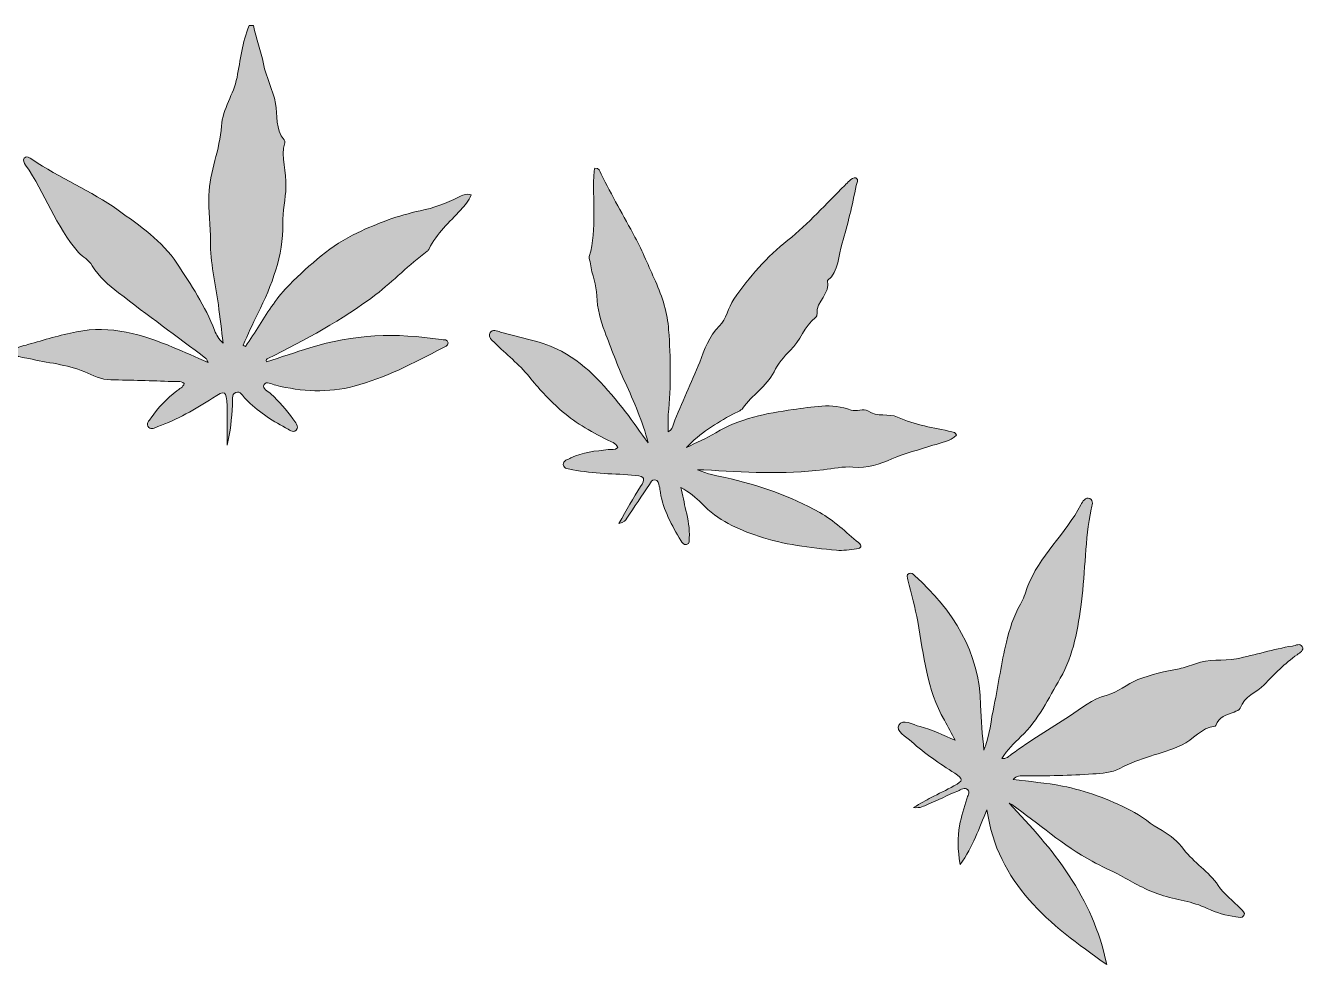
# Model space of a CAD drawing. Extents: x 432 to 1568, y -1563 to -437.
# Drawn here: x 899 to 1495, y -875 to -437 of the extents above; entities that cross this region are included whole.
import ezdxf

# ---------------------------------------------------------------- set-up
doc = ezdxf.new("R2010")
doc.units = 0
doc.header["$MEASUREMENT"] = 0
doc.layers.add('katman 1', color=7, linetype='Continuous')

# ---------------------------------------------------------------- blocks, each defined once
blk = doc.blocks.new('block 2')
at = {"layer": 'katman 1', "true_color": 0x0a9800}
h = blk.add_hatch(color=94, dxfattribs=at)
h.dxf.hatch_style = 2
edge = h.paths.add_edge_path()
edge.add_spline(control_points=[(1004.9, -436.83), (1006, -442.9), (1008.35, -448.7), (1009.54, -454.63), (1010.82, -461.01), (1013.95, -466.68), (1015.18, -473.17), (1016.21, -478.63), (1014.99, -485.22), (1019.13, -490.12), (1019.41, -490.46), (1019.59, -491.13), (1019.47, -491.54), (1017.54, -498.37), (1020.35, -505.14), (1020.05, -512.06), (1019.81, -517.76), (1018.49, -523.47), (1018.56, -529.32), (1018.76, -544.18), (1013.52, -557.97), (1006.88, -571.18), (1004.44, -576.04), (1002.33, -581.06), (1000.06, -586.01), (1000.42, -586.22), (1000.77, -586.42), (1001.13, -586.63), (1003.34, -583.3), (1005.64, -580.03), (1007.73, -576.63), (1011.84, -569.94), (1016.1, -563.27), (1021.66, -557.77), (1031.18, -548.36), (1041.22, -539.21), (1053.37, -533.5), (1062.68, -529.13), (1072.42, -525.39), (1082.71, -523.23), (1088.8, -521.95), (1094.86, -519.8), (1100.55, -516.95), (1102.24, -516.1), (1104.02, -515), (1106.49, -515.83), (1105.45, -518.82), (1103.43, -520.76), (1101.57, -522.84), (1096.37, -528.65), (1090.33, -533.78), (1086.85, -540.99), (1086.64, -541.43), (1086.32, -541.87), (1085.93, -542.15), (1077.44, -548.29), (1070.3, -555.98), (1061.91, -562.37), (1046.2, -574.33), (1029.11, -583.52), (1011.59, -592.19), (1011.16, -592.4), (1010.72, -592.58), (1010.89, -593.75), (1017.66, -591.56), (1024.41, -589.36), (1031.18, -587.2), (1051.27, -580.79), (1071.72, -580.1), (1092.4, -583.37), (1093.59, -583.56), (1095.53, -583.1), (1095.69, -584.86), (1095.82, -586.36), (1094.02, -586.73), (1092.89, -587.32), (1079.65, -594.31), (1066.3, -601.31), (1051.81, -605.1), (1039.81, -608.24), (1027.41, -607.7), (1015.25, -604.62), (1013.44, -604.16), (1010.82, -602.49), (1009.82, -604.33), (1008.8, -606.23), (1011.64, -607.49), (1013.04, -608.74), (1016.93, -612.19), (1020.28, -616.11), (1023.26, -620.33), (1024.35, -621.88), (1026.37, -623.8), (1024.77, -625.59), (1023.33, -627.2), (1021.41, -625.26), (1019.86, -624.48), (1012.96, -621.01), (1006.8, -616.52), (1001.26, -611.14), (999.91, -609.83), (998.76, -607.12), (996.64, -608), (994.35, -608.96), (995.28, -611.82), (995.11, -613.89), (994.6, -620.16), (994.18, -626.42), (992.58, -632.67), (992.58, -626.55), (992.75, -620.42), (992.54, -614.31), (992.28, -607.04), (991.77, -606.86), (985.84, -610.61), (977.67, -615.79), (969.39, -620.76), (960.19, -623.97), (958.85, -624.43), (957.18, -625.62), (956, -624.31), (954.54, -622.69), (956.22, -621.22), (957.09, -619.93), (960.39, -615.07), (964.43, -610.89), (969.07, -607.29), (970.35, -606.3), (972.04, -605.7), (972.58, -603.79), (970.83, -602.42), (968.76, -602.99), (966.86, -602.92), (957.38, -602.59), (947.89, -602.19), (938.41, -602.15), (933.87, -602.13), (929.89, -599.98), (926.16, -598.39), (917.69, -594.79), (908.72, -594.32), (900.05, -592.15), (897.74, -591.57), (893.95, -591.89), (893.79, -589.27), (893.63, -586.59), (897.41, -586.3), (899.69, -585.65), (907.19, -583.49), (914.7, -581.22), (922.35, -579.7), (938.2, -576.54), (953, -580.93), (967.45, -586.97), (972.63, -589.13), (977.75, -591.45), (983.69, -594.05), (983.08, -592.82), (983, -592.32), (982.71, -592.11), (969.12, -581.92), (955.41, -571.9), (941.97, -561.52), (937.33, -557.93), (932.7, -554.05), (929.68, -548.86), (928.08, -546.12), (925.26, -544.93), (923.27, -542.68), (912.54, -530.56), (907.79, -514.87), (898.54, -501.89), (897.88, -500.97), (897.1, -499.65), (897.94, -498.67), (899.12, -497.31), (900.47, -498.53), (901.47, -499.21), (914.42, -507.99), (929.12, -513.88), (941.8, -522.99), (951.79, -530.17), (962.26, -537.26), (969.2, -547.76), (975.77, -557.73), (982.38, -567.76), (986.72, -579.02), (987.54, -581.15), (988.67, -583.15), (990.73, -584.97), (989.99, -579.01), (989.29, -573.04), (988.5, -567.09), (987.18, -557.19), (984.66, -547.28), (984.84, -537.41), (984.96, -530.28), (983.76, -523.28), (984.05, -516.09), (984.51, -504.86), (989.2, -494.72), (989.94, -483.82), (990.51, -475.53), (995.68, -468.9), (997.2, -461.07), (998.78, -452.91), (999.65, -444.6), (1002.9, -436.83), (1003.57, -436.83), (1004.24, -436.83), (1004.9, -436.83)], knot_values=[0, 0, 0, 0, 1, 1, 1, 2, 2, 2, 3, 3, 3, 4, 4, 4, 5, 5, 5, 6, 6, 6, 7, 7, 7, 8, 8, 8, 9, 9, 9, 10, 10, 10, 11, 11, 11, 12, 12, 12, 13, 13, 13, 14, 14, 14, 15, 15, 15, 16, 16, 16, 17, 17, 17, 18, 18, 18, 19, 19, 19, 20, 20, 20, 21, 21, 21, 22, 22, 22, 23, 23, 23, 24, 24, 24, 25, 25, 25, 26, 26, 26, 27, 27, 27, 28, 28, 28, 29, 29, 29, 30, 30, 30, 31, 31, 31, 32, 32, 32, 33, 33, 33, 34, 34, 34, 35, 35, 35, 36, 36, 36, 37, 37, 37, 38, 38, 38, 39, 39, 39, 40, 40, 40, 41, 41, 41, 42, 42, 42, 43, 43, 43, 44, 44, 44, 45, 45, 45, 46, 46, 46, 47, 47, 47, 48, 48, 48, 49, 49, 49, 50, 50, 50, 51, 51, 51, 52, 52, 52, 53, 53, 53, 54, 54, 54, 55, 55, 55, 56, 56, 56, 57, 57, 57, 58, 58, 58, 59, 59, 59, 60, 60, 60, 61, 61, 61, 62, 62, 62, 63, 63, 63, 64, 64, 64, 65, 65, 65, 66, 66, 66, 67, 67, 67, 68, 68, 68, 69, 69, 69, 70, 70, 70, 70], degree=3, periodic=1)
h = blk.add_hatch(color=94, dxfattribs=at)
h.dxf.hatch_style = 2
edge = h.paths.add_edge_path()
edge.add_spline(control_points=[(1332.89, -627.92), (1329.93, -630.94), (1325.69, -631.41), (1321.88, -632.69), (1315.51, -634.84), (1309, -636.26), (1302.68, -639.03), (1297.45, -641.33), (1291.18, -643.52), (1284.48, -642.88), (1280.12, -642.46), (1275.36, -643.55), (1270.81, -644.08), (1252.19, -646.27), (1233.62, -645.37), (1215.03, -644.1), (1214.38, -644.05), (1213.72, -644.09), (1212, -644.09), (1216.79, -646.16), (1220.86, -646.9), (1224.89, -647.75), (1240.41, -651.05), (1255.27, -656.38), (1269.09, -664.05), (1275.7, -667.72), (1281.28, -673.28), (1287.23, -678.1), (1288.93, -679.48), (1288.49, -680.77), (1286.28, -681.02), (1283.14, -681.36), (1279.94, -681.97), (1276.84, -681.67), (1264.57, -680.49), (1252.25, -678.98), (1240.56, -675.12), (1230.84, -671.91), (1221.38, -667.61), (1214.04, -659.87), (1211.32, -657.01), (1208.19, -654.54), (1204.32, -652.33), (1205.1, -655.92), (1205.82, -659.53), (1206.67, -663.11), (1207.68, -667.34), (1208.42, -671.59), (1208.19, -675.96), (1208.13, -677.06), (1208.46, -678.51), (1206.97, -678.9), (1205.58, -679.27), (1204.87, -678.05), (1204.28, -677.09), (1200.01, -670.11), (1196.15, -662.93), (1194.71, -654.73), (1194.54, -653.75), (1194.55, -652.71), (1194.23, -651.78), (1193.82, -650.59), (1193.76, -648.92), (1192.07, -648.78), (1190.69, -648.66), (1190.21, -650.05), (1189.59, -650.97), (1186.04, -656.21), (1182.56, -661.5), (1179.03, -666.75), (1178.42, -667.66), (1177.95, -668.78), (1175.35, -669.11), (1179.02, -662.86), (1182.14, -657.28), (1185.52, -651.88), (1187.56, -648.63), (1187.8, -647.13), (1183.14, -646.72), (1173.37, -645.87), (1163.5, -646.01), (1153.83, -644.05), (1152.1, -643.7), (1149.64, -643.86), (1149.44, -641.62), (1149.27, -639.78), (1151.56, -639.3), (1152.98, -638.58), (1158.46, -635.81), (1164.47, -635.36), (1170.43, -634.69), (1171.85, -634.53), (1173.43, -635.08), (1174.88, -633.71), (1173.86, -631.57), (1171.66, -631), (1169.85, -630.08), (1161.95, -626.09), (1154.25, -621.72), (1147.67, -615.75), (1142.56, -611.11), (1137.83, -606.05), (1133.49, -600.64), (1128.78, -594.76), (1122.75, -590.2), (1117.47, -584.88), (1116.23, -583.63), (1114.23, -582.27), (1115.19, -580.32), (1116.26, -578.15), (1118.54, -579.36), (1120.14, -579.82), (1129.71, -582.53), (1139.67, -584.13), (1148.59, -588.83), (1161.15, -595.45), (1169.83, -606.29), (1178.45, -617.09), (1182.15, -621.72), (1185.27, -626.8), (1189.05, -631.45), (1186.35, -621.63), (1182.47, -612.32), (1178.22, -603.2), (1174.63, -595.5), (1171.8, -587.47), (1168.77, -579.6), (1166.84, -574.59), (1165.2, -568.93), (1165.1, -562.93), (1165.02, -558.08), (1162.72, -553.07), (1162.08, -547.97), (1161.94, -546.82), (1161.27, -545.55), (1161.56, -544.55), (1165.39, -531.46), (1162.8, -518.04), (1163.78, -504.81), (1163.82, -504.33), (1164.02, -503.86), (1164.15, -503.33), (1166.36, -503.01), (1166.46, -504.95), (1167.04, -506.1), (1172.05, -516.07), (1177.6, -525.75), (1182.87, -535.56), (1186.4, -542.13), (1189.31, -549.3), (1192.38, -556.15), (1195.72, -563.61), (1198, -571.05), (1198.59, -578.8), (1199.59, -591.9), (1199.7, -605.09), (1198.43, -618.23), (1198.18, -620.83), (1198.4, -623.48), (1198.4, -626.36), (1200.16, -625.64), (1200.34, -624.02), (1200.81, -622.76), (1204.48, -612.94), (1209.24, -603.59), (1213.07, -593.83), (1215.3, -588.12), (1217.38, -581.82), (1222.26, -576.99), (1225.52, -573.77), (1226.22, -568.56), (1229.03, -564.46), (1236.19, -554.07), (1244.56, -544.63), (1254.18, -536.99), (1263.97, -529.23), (1272, -520.02), (1280.75, -511.38), (1281.46, -510.68), (1282.16, -509.96), (1282.94, -509.33), (1283.82, -508.62), (1284.71, -507.34), (1285.91, -507.93), (1287.66, -508.79), (1286.34, -510.32), (1286.11, -511.45), (1284.24, -520.52), (1282.21, -529.66), (1279.54, -538.43), (1277.78, -544.18), (1278.16, -551.33), (1272.7, -555.79), (1274.2, -561.94), (1267.27, -565.46), (1267.82, -571.34), (1267.88, -571.92), (1267.53, -572.79), (1267.08, -573.12), (1261.74, -577.09), (1260.14, -583.88), (1255.34, -588.39), (1252.36, -591.19), (1249.55, -594.88), (1247.75, -598.38), (1244.18, -605.34), (1237.48, -609.2), (1233.21, -615.31), (1232.26, -616.67), (1230.16, -617.23), (1228.56, -618.11), (1220.74, -622.38), (1213.17, -627.02), (1206.89, -633.71), (1211.45, -631.45), (1216.19, -629.48), (1220.53, -626.86), (1231.66, -620.15), (1244.31, -617.67), (1256.63, -616.02), (1265.28, -614.87), (1274.65, -612.73), (1283.7, -616.24), (1286, -617.14), (1289.7, -615.31), (1291.47, -616.56), (1295.94, -619.71), (1301.31, -617.66), (1305.32, -619.5), (1313.54, -623.26), (1322.21, -624.41), (1330.76, -626.41), (1331.53, -626.59), (1332.44, -626.6), (1332.89, -627.92)], knot_values=[0, 0, 0, 0, 1, 1, 1, 2, 2, 2, 3, 3, 3, 4, 4, 4, 5, 5, 5, 6, 6, 6, 7, 7, 7, 8, 8, 8, 9, 9, 9, 10, 10, 10, 11, 11, 11, 12, 12, 12, 13, 13, 13, 14, 14, 14, 15, 15, 15, 16, 16, 16, 17, 17, 17, 18, 18, 18, 19, 19, 19, 20, 20, 20, 21, 21, 21, 22, 22, 22, 23, 23, 23, 24, 24, 24, 25, 25, 25, 26, 26, 26, 27, 27, 27, 28, 28, 28, 29, 29, 29, 30, 30, 30, 31, 31, 31, 32, 32, 32, 33, 33, 33, 34, 34, 34, 35, 35, 35, 36, 36, 36, 37, 37, 37, 38, 38, 38, 39, 39, 39, 40, 40, 40, 41, 41, 41, 42, 42, 42, 43, 43, 43, 44, 44, 44, 45, 45, 45, 46, 46, 46, 47, 47, 47, 48, 48, 48, 49, 49, 49, 50, 50, 50, 51, 51, 51, 52, 52, 52, 53, 53, 53, 54, 54, 54, 55, 55, 55, 56, 56, 56, 57, 57, 57, 58, 58, 58, 59, 59, 59, 60, 60, 60, 61, 61, 61, 62, 62, 62, 63, 63, 63, 64, 64, 64, 65, 65, 65, 66, 66, 66, 67, 67, 67, 68, 68, 68, 69, 69, 69, 70, 70, 70, 71, 71, 71, 72, 72, 72, 73, 73, 73, 74, 74, 74, 75, 75, 75, 76, 76, 76, 77, 77, 77, 78, 78, 78, 78], degree=3, periodic=1)
h = blk.add_hatch(color=94, dxfattribs=at)
h.dxf.hatch_style = 2
edge = h.paths.add_edge_path()
edge.add_spline(control_points=[(1357.41, -799.66), (1377.85, -821.04), (1396.51, -843.42), (1402.95, -874.91), (1376.11, -856.24), (1351.98, -837.22), (1347.09, -802.71), (1343.35, -811.36), (1340.68, -819.82), (1334.59, -828.27), (1333.36, -821.26), (1333.34, -815.68), (1334.32, -810.18), (1335.08, -805.94), (1336.55, -801.82), (1337.64, -797.64), (1338.01, -796.24), (1339.36, -794.63), (1338.15, -793.43), (1336.73, -792.04), (1334.97, -793.4), (1333.53, -794), (1328.76, -796), (1324.08, -798.18), (1319.35, -800.24), (1317.71, -800.95), (1316.2, -802.16), (1312.77, -801.68), (1316.15, -799.77), (1318.53, -798.36), (1320.99, -797.07), (1324.53, -795.21), (1328.16, -793.53), (1331.67, -791.62), (1336.12, -789.21), (1336.18, -788.44), (1332.03, -785.71), (1325.07, -781.12), (1318.05, -776.61), (1311.91, -770.94), (1309.41, -768.63), (1304.43, -765.93), (1305.92, -763.28), (1307.78, -760.01), (1312.5, -763.12), (1315.86, -763.9), (1321.52, -765.22), (1326.65, -767.98), (1332.3, -770.32), (1330.62, -767.19), (1329, -764.02), (1327.23, -760.94), (1319.03, -746.69), (1317.56, -730.66), (1314.78, -714.94), (1313.63, -708.39), (1311.71, -701.98), (1310.19, -695.5), (1309.94, -694.43), (1309.34, -693.08), (1310.78, -692.43), (1311.83, -691.96), (1312.64, -692.89), (1313.37, -693.54), (1331.38, -709.73), (1343.52, -728.88), (1344.14, -753.97), (1344.32, -760.94), (1344.93, -767.9), (1345.69, -774.93), (1348.43, -768.2), (1348.91, -760.95), (1350.44, -753.96), (1352.58, -744.2), (1353.68, -734.17), (1356.15, -724.58), (1357.67, -718.66), (1359.37, -712.33), (1362.76, -706.83), (1364.22, -704.48), (1364.89, -701.64), (1365.89, -699.01), (1371.45, -684.33), (1383.78, -674.05), (1390.94, -660.39), (1391.72, -658.92), (1393.01, -656.63), (1395.05, -657.53), (1397.07, -658.42), (1396.08, -660.81), (1395.73, -662.48), (1392.77, -676.73), (1393, -691.31), (1391.16, -705.66), (1389.57, -718), (1387.56, -730.58), (1381.29, -741.36), (1375.82, -750.76), (1371.05, -760.84), (1362.96, -768.59), (1359.75, -771.68), (1356.4, -774.72), (1354.07, -778.84), (1356.12, -779.12), (1357.3, -777.77), (1358.54, -776.86), (1367.26, -770.46), (1376.59, -764.91), (1385.63, -759.05), (1391.04, -755.55), (1396.09, -750.99), (1403.13, -749.26), (1407.96, -748.07), (1412.4, -744.05), (1417.53, -742.02), (1423.79, -739.54), (1430.17, -738.13), (1436.7, -736.93), (1439.3, -736.45), (1441.84, -735.54), (1444.31, -734.57), (1450.48, -732.16), (1457.06, -733.54), (1463.43, -732.29), (1472.22, -730.58), (1480.72, -727.74), (1489.56, -726.34), (1491.15, -726.09), (1493.18, -724.85), (1494.15, -726.54), (1495.2, -728.37), (1493.05, -729.51), (1491.8, -730.38), (1486.05, -734.37), (1481.13, -739.57), (1476.38, -744.38), (1472.79, -748.03), (1467.09, -749.87), (1465.21, -755.34), (1464.92, -756.18), (1463.4, -756.71), (1462.35, -757.16), (1459.03, -758.6), (1455.19, -759.26), (1453.84, -763.38), (1453.79, -763.52), (1453.61, -763.7), (1453.48, -763.72), (1447.02, -764.41), (1443.39, -770.09), (1437.78, -772.62), (1428.41, -776.85), (1418.14, -778.41), (1409.1, -783.44), (1405.31, -785.54), (1400.81, -785.74), (1396.47, -786.03), (1385.82, -786.75), (1375.16, -786.96), (1364.5, -786.97), (1362.78, -786.97), (1360.94, -786.66), (1359.31, -788.57), (1366.97, -789.57), (1374.69, -790.2), (1382.26, -791.66), (1393.35, -793.79), (1403.76, -797.84), (1413.94, -802.93), (1419.34, -805.63), (1423.61, -809.66), (1428.83, -812.47), (1432.66, -814.52), (1436.18, -817.75), (1438.86, -821.21), (1443.67, -827.42), (1450.52, -831.52), (1455, -838.1), (1457.77, -842.16), (1461.92, -845.28), (1465.39, -848.87), (1466.27, -849.77), (1467.85, -850.69), (1466.93, -852.15), (1466.14, -853.4), (1464.51, -852.94), (1463.22, -852.74), (1458.57, -852.06), (1454.05, -850.78), (1449.84, -848.77), (1442.98, -845.48), (1435.31, -844.74), (1428.17, -842.46), (1421.21, -840.23), (1415.42, -836.68), (1409.34, -833.38), (1405.01, -831.04), (1400.46, -829.16), (1396.13, -826.8), (1382.54, -819.38), (1371.15, -809.08), (1358.65, -800.27), (1358.28, -800), (1357.83, -799.86), (1357.41, -799.66)], knot_values=[0, 0, 0, 0, 1, 1, 1, 2, 2, 2, 3, 3, 3, 4, 4, 4, 5, 5, 5, 6, 6, 6, 7, 7, 7, 8, 8, 8, 9, 9, 9, 10, 10, 10, 11, 11, 11, 12, 12, 12, 13, 13, 13, 14, 14, 14, 15, 15, 15, 16, 16, 16, 17, 17, 17, 18, 18, 18, 19, 19, 19, 20, 20, 20, 21, 21, 21, 22, 22, 22, 23, 23, 23, 24, 24, 24, 25, 25, 25, 26, 26, 26, 27, 27, 27, 28, 28, 28, 29, 29, 29, 30, 30, 30, 31, 31, 31, 32, 32, 32, 33, 33, 33, 34, 34, 34, 35, 35, 35, 36, 36, 36, 37, 37, 37, 38, 38, 38, 39, 39, 39, 40, 40, 40, 41, 41, 41, 42, 42, 42, 43, 43, 43, 44, 44, 44, 45, 45, 45, 46, 46, 46, 47, 47, 47, 48, 48, 48, 49, 49, 49, 50, 50, 50, 51, 51, 51, 52, 52, 52, 53, 53, 53, 54, 54, 54, 55, 55, 55, 56, 56, 56, 57, 57, 57, 58, 58, 58, 59, 59, 59, 60, 60, 60, 61, 61, 61, 62, 62, 62, 63, 63, 63, 64, 64, 64, 65, 65, 65, 66, 66, 66, 67, 67, 67, 68, 68, 68, 68], degree=3, periodic=1)
at = {"layer": 'katman 1', "lineweight": 0}
for points, knots in [([(1004.9, -436.83), (1006, -442.9), (1008.35, -448.7), (1009.54, -454.63), (1010.82, -461.01), (1013.95, -466.68), (1015.18, -473.17), (1016.21, -478.63), (1014.99, -485.22), (1019.13, -490.12), (1019.41, -490.46), (1019.59, -491.13), (1019.47, -491.54), (1017.54, -498.37), (1020.35, -505.14), (1020.05, -512.06), (1019.81, -517.76), (1018.49, -523.47), (1018.56, -529.32), (1018.76, -544.18), (1013.52, -557.97), (1006.88, -571.18), (1004.44, -576.04), (1002.33, -581.06), (1000.06, -586.01), (1000.42, -586.22), (1000.77, -586.42), (1001.13, -586.63), (1003.34, -583.3), (1005.64, -580.03), (1007.73, -576.63), (1011.84, -569.94), (1016.1, -563.27), (1021.66, -557.77), (1031.18, -548.36), (1041.22, -539.21), (1053.37, -533.5), (1062.68, -529.13), (1072.42, -525.39), (1082.71, -523.23), (1088.8, -521.95), (1094.86, -519.8), (1100.55, -516.95), (1102.24, -516.1), (1104.02, -515), (1106.49, -515.83), (1105.45, -518.82), (1103.43, -520.76), (1101.57, -522.84), (1096.37, -528.65), (1090.33, -533.78), (1086.85, -540.99), (1086.64, -541.43), (1086.32, -541.87), (1085.93, -542.15), (1077.44, -548.29), (1070.3, -555.98), (1061.91, -562.37), (1046.2, -574.33), (1029.11, -583.52), (1011.59, -592.19), (1011.16, -592.4), (1010.72, -592.58), (1010.89, -593.75), (1017.66, -591.56), (1024.41, -589.36), (1031.18, -587.2), (1051.27, -580.79), (1071.72, -580.1), (1092.4, -583.37), (1093.59, -583.56), (1095.53, -583.1), (1095.69, -584.86), (1095.82, -586.36), (1094.02, -586.73), (1092.89, -587.32), (1079.65, -594.31), (1066.3, -601.31), (1051.81, -605.1), (1039.81, -608.24), (1027.41, -607.7), (1015.25, -604.62), (1013.44, -604.16), (1010.82, -602.49), (1009.82, -604.33), (1008.8, -606.23), (1011.64, -607.49), (1013.04, -608.74), (1016.93, -612.19), (1020.28, -616.11), (1023.26, -620.33), (1024.35, -621.88), (1026.37, -623.8), (1024.77, -625.59), (1023.33, -627.2), (1021.41, -625.26), (1019.86, -624.48), (1012.96, -621.01), (1006.8, -616.52), (1001.26, -611.14), (999.91, -609.83), (998.76, -607.12), (996.64, -608), (994.35, -608.96), (995.28, -611.82), (995.11, -613.89), (994.6, -620.16), (994.18, -626.42), (992.58, -632.67), (992.58, -626.55), (992.75, -620.42), (992.54, -614.31), (992.28, -607.04), (991.77, -606.86), (985.84, -610.61), (977.67, -615.79), (969.39, -620.76), (960.19, -623.97), (958.85, -624.43), (957.18, -625.62), (956, -624.31), (954.54, -622.69), (956.22, -621.22), (957.09, -619.93), (960.39, -615.07), (964.43, -610.89), (969.07, -607.29), (970.35, -606.3), (972.04, -605.7), (972.58, -603.79), (970.83, -602.42), (968.76, -602.99), (966.86, -602.92), (957.38, -602.59), (947.89, -602.19), (938.41, -602.15), (933.87, -602.13), (929.89, -599.98), (926.16, -598.39), (917.69, -594.79), (908.72, -594.32), (900.05, -592.15), (897.74, -591.57), (893.95, -591.89), (893.79, -589.27), (893.63, -586.59), (897.41, -586.3), (899.69, -585.65), (907.19, -583.49), (914.7, -581.22), (922.35, -579.7), (938.2, -576.54), (953, -580.93), (967.45, -586.97), (972.63, -589.13), (977.75, -591.45), (983.69, -594.05), (983.08, -592.82), (983, -592.32), (982.71, -592.11), (969.12, -581.92), (955.41, -571.9), (941.97, -561.52), (937.33, -557.93), (932.7, -554.05), (929.68, -548.86), (928.08, -546.12), (925.26, -544.93), (923.27, -542.68), (912.54, -530.56), (907.79, -514.87), (898.54, -501.89), (897.88, -500.97), (897.1, -499.65), (897.94, -498.67), (899.12, -497.31), (900.47, -498.53), (901.47, -499.21), (914.42, -507.99), (929.12, -513.88), (941.8, -522.99), (951.79, -530.17), (962.26, -537.26), (969.2, -547.76), (975.77, -557.73), (982.38, -567.76), (986.72, -579.02), (987.54, -581.15), (988.67, -583.15), (990.73, -584.97), (989.99, -579.01), (989.29, -573.04), (988.5, -567.09), (987.18, -557.19), (984.66, -547.28), (984.84, -537.41), (984.96, -530.28), (983.76, -523.28), (984.05, -516.09), (984.51, -504.86), (989.2, -494.72), (989.94, -483.82), (990.51, -475.53), (995.68, -468.9), (997.2, -461.07), (998.78, -452.91), (999.65, -444.6), (1002.9, -436.83), (1003.57, -436.83), (1004.24, -436.83), (1004.9, -436.83)], [0, 0, 0, 0, 1, 1, 1, 2, 2, 2, 3, 3, 3, 4, 4, 4, 5, 5, 5, 6, 6, 6, 7, 7, 7, 8, 8, 8, 9, 9, 9, 10, 10, 10, 11, 11, 11, 12, 12, 12, 13, 13, 13, 14, 14, 14, 15, 15, 15, 16, 16, 16, 17, 17, 17, 18, 18, 18, 19, 19, 19, 20, 20, 20, 21, 21, 21, 22, 22, 22, 23, 23, 23, 24, 24, 24, 25, 25, 25, 26, 26, 26, 27, 27, 27, 28, 28, 28, 29, 29, 29, 30, 30, 30, 31, 31, 31, 32, 32, 32, 33, 33, 33, 34, 34, 34, 35, 35, 35, 36, 36, 36, 37, 37, 37, 38, 38, 38, 39, 39, 39, 40, 40, 40, 41, 41, 41, 42, 42, 42, 43, 43, 43, 44, 44, 44, 45, 45, 45, 46, 46, 46, 47, 47, 47, 48, 48, 48, 49, 49, 49, 50, 50, 50, 51, 51, 51, 52, 52, 52, 53, 53, 53, 54, 54, 54, 55, 55, 55, 56, 56, 56, 57, 57, 57, 58, 58, 58, 59, 59, 59, 60, 60, 60, 61, 61, 61, 62, 62, 62, 63, 63, 63, 64, 64, 64, 65, 65, 65, 66, 66, 66, 67, 67, 67, 68, 68, 68, 69, 69, 69, 70, 70, 70, 70]), ([(1332.89, -627.92), (1329.93, -630.94), (1325.69, -631.41), (1321.88, -632.69), (1315.51, -634.84), (1309, -636.26), (1302.68, -639.03), (1297.45, -641.33), (1291.18, -643.52), (1284.48, -642.88), (1280.12, -642.46), (1275.36, -643.55), (1270.81, -644.08), (1252.19, -646.27), (1233.62, -645.37), (1215.03, -644.1), (1214.38, -644.05), (1213.72, -644.09), (1212, -644.09), (1216.79, -646.16), (1220.86, -646.9), (1224.89, -647.75), (1240.41, -651.05), (1255.27, -656.38), (1269.09, -664.05), (1275.7, -667.72), (1281.28, -673.28), (1287.23, -678.1), (1288.93, -679.48), (1288.49, -680.77), (1286.28, -681.02), (1283.14, -681.36), (1279.94, -681.97), (1276.84, -681.67), (1264.57, -680.49), (1252.25, -678.98), (1240.56, -675.12), (1230.84, -671.91), (1221.38, -667.61), (1214.04, -659.87), (1211.32, -657.01), (1208.19, -654.54), (1204.32, -652.33), (1205.1, -655.92), (1205.82, -659.53), (1206.67, -663.11), (1207.68, -667.34), (1208.42, -671.59), (1208.19, -675.96), (1208.13, -677.06), (1208.46, -678.51), (1206.97, -678.9), (1205.58, -679.27), (1204.87, -678.05), (1204.28, -677.09), (1200.01, -670.11), (1196.15, -662.93), (1194.71, -654.73), (1194.54, -653.75), (1194.55, -652.71), (1194.23, -651.78), (1193.82, -650.59), (1193.76, -648.92), (1192.07, -648.78), (1190.69, -648.66), (1190.21, -650.05), (1189.59, -650.97), (1186.04, -656.21), (1182.56, -661.5), (1179.03, -666.75), (1178.42, -667.66), (1177.95, -668.78), (1175.35, -669.11), (1179.02, -662.86), (1182.14, -657.28), (1185.52, -651.88), (1187.56, -648.63), (1187.8, -647.13), (1183.14, -646.72), (1173.37, -645.87), (1163.5, -646.01), (1153.83, -644.05), (1152.1, -643.7), (1149.64, -643.86), (1149.44, -641.62), (1149.27, -639.78), (1151.56, -639.3), (1152.98, -638.58), (1158.46, -635.81), (1164.47, -635.36), (1170.43, -634.69), (1171.85, -634.53), (1173.43, -635.08), (1174.88, -633.71), (1173.86, -631.57), (1171.66, -631), (1169.85, -630.08), (1161.95, -626.09), (1154.25, -621.72), (1147.67, -615.75), (1142.56, -611.11), (1137.83, -606.05), (1133.49, -600.64), (1128.78, -594.76), (1122.75, -590.2), (1117.47, -584.88), (1116.23, -583.63), (1114.23, -582.27), (1115.19, -580.32), (1116.26, -578.15), (1118.54, -579.36), (1120.14, -579.82), (1129.71, -582.53), (1139.67, -584.13), (1148.59, -588.83), (1161.15, -595.45), (1169.83, -606.29), (1178.45, -617.09), (1182.15, -621.72), (1185.27, -626.8), (1189.05, -631.45), (1186.35, -621.63), (1182.47, -612.32), (1178.22, -603.2), (1174.63, -595.5), (1171.8, -587.47), (1168.77, -579.6), (1166.84, -574.59), (1165.2, -568.93), (1165.1, -562.93), (1165.02, -558.08), (1162.72, -553.07), (1162.08, -547.97), (1161.94, -546.82), (1161.27, -545.55), (1161.56, -544.55), (1165.39, -531.46), (1162.8, -518.04), (1163.78, -504.81), (1163.82, -504.33), (1164.02, -503.86), (1164.15, -503.33), (1166.36, -503.01), (1166.46, -504.95), (1167.04, -506.1), (1172.05, -516.07), (1177.6, -525.75), (1182.87, -535.56), (1186.4, -542.13), (1189.31, -549.3), (1192.38, -556.15), (1195.72, -563.61), (1198, -571.05), (1198.59, -578.8), (1199.59, -591.9), (1199.7, -605.09), (1198.43, -618.23), (1198.18, -620.83), (1198.4, -623.48), (1198.4, -626.36), (1200.16, -625.64), (1200.34, -624.02), (1200.81, -622.76), (1204.48, -612.94), (1209.24, -603.59), (1213.07, -593.83), (1215.3, -588.12), (1217.38, -581.82), (1222.26, -576.99), (1225.52, -573.77), (1226.22, -568.56), (1229.03, -564.46), (1236.19, -554.07), (1244.56, -544.63), (1254.18, -536.99), (1263.97, -529.23), (1272, -520.02), (1280.75, -511.38), (1281.46, -510.68), (1282.16, -509.96), (1282.94, -509.33), (1283.82, -508.62), (1284.71, -507.34), (1285.91, -507.93), (1287.66, -508.79), (1286.34, -510.32), (1286.11, -511.45), (1284.24, -520.52), (1282.21, -529.66), (1279.54, -538.43), (1277.78, -544.18), (1278.16, -551.33), (1272.7, -555.79), (1274.2, -561.94), (1267.27, -565.46), (1267.82, -571.34), (1267.88, -571.92), (1267.53, -572.79), (1267.08, -573.12), (1261.74, -577.09), (1260.14, -583.88), (1255.34, -588.39), (1252.36, -591.19), (1249.55, -594.88), (1247.75, -598.38), (1244.18, -605.34), (1237.48, -609.2), (1233.21, -615.31), (1232.26, -616.67), (1230.16, -617.23), (1228.56, -618.11), (1220.74, -622.38), (1213.17, -627.02), (1206.89, -633.71), (1211.45, -631.45), (1216.19, -629.48), (1220.53, -626.86), (1231.66, -620.15), (1244.31, -617.67), (1256.63, -616.02), (1265.28, -614.87), (1274.65, -612.73), (1283.7, -616.24), (1286, -617.14), (1289.7, -615.31), (1291.47, -616.56), (1295.94, -619.71), (1301.31, -617.66), (1305.32, -619.5), (1313.54, -623.26), (1322.21, -624.41), (1330.76, -626.41), (1331.53, -626.59), (1332.44, -626.6), (1332.89, -627.92)], [0, 0, 0, 0, 1, 1, 1, 2, 2, 2, 3, 3, 3, 4, 4, 4, 5, 5, 5, 6, 6, 6, 7, 7, 7, 8, 8, 8, 9, 9, 9, 10, 10, 10, 11, 11, 11, 12, 12, 12, 13, 13, 13, 14, 14, 14, 15, 15, 15, 16, 16, 16, 17, 17, 17, 18, 18, 18, 19, 19, 19, 20, 20, 20, 21, 21, 21, 22, 22, 22, 23, 23, 23, 24, 24, 24, 25, 25, 25, 26, 26, 26, 27, 27, 27, 28, 28, 28, 29, 29, 29, 30, 30, 30, 31, 31, 31, 32, 32, 32, 33, 33, 33, 34, 34, 34, 35, 35, 35, 36, 36, 36, 37, 37, 37, 38, 38, 38, 39, 39, 39, 40, 40, 40, 41, 41, 41, 42, 42, 42, 43, 43, 43, 44, 44, 44, 45, 45, 45, 46, 46, 46, 47, 47, 47, 48, 48, 48, 49, 49, 49, 50, 50, 50, 51, 51, 51, 52, 52, 52, 53, 53, 53, 54, 54, 54, 55, 55, 55, 56, 56, 56, 57, 57, 57, 58, 58, 58, 59, 59, 59, 60, 60, 60, 61, 61, 61, 62, 62, 62, 63, 63, 63, 64, 64, 64, 65, 65, 65, 66, 66, 66, 67, 67, 67, 68, 68, 68, 69, 69, 69, 70, 70, 70, 71, 71, 71, 72, 72, 72, 73, 73, 73, 74, 74, 74, 75, 75, 75, 76, 76, 76, 77, 77, 77, 78, 78, 78, 78]), ([(1357.41, -799.66), (1377.85, -821.04), (1396.51, -843.42), (1402.95, -874.91), (1376.11, -856.24), (1351.98, -837.22), (1347.09, -802.71), (1343.35, -811.36), (1340.68, -819.82), (1334.59, -828.27), (1333.36, -821.26), (1333.34, -815.68), (1334.32, -810.18), (1335.08, -805.94), (1336.55, -801.82), (1337.64, -797.64), (1338.01, -796.24), (1339.36, -794.63), (1338.15, -793.43), (1336.73, -792.04), (1334.97, -793.4), (1333.53, -794), (1328.76, -796), (1324.08, -798.18), (1319.35, -800.24), (1317.71, -800.95), (1316.2, -802.16), (1312.77, -801.68), (1316.15, -799.77), (1318.53, -798.36), (1320.99, -797.07), (1324.53, -795.21), (1328.16, -793.53), (1331.67, -791.62), (1336.12, -789.21), (1336.18, -788.44), (1332.03, -785.71), (1325.07, -781.12), (1318.05, -776.61), (1311.91, -770.94), (1309.41, -768.63), (1304.43, -765.93), (1305.92, -763.28), (1307.78, -760.01), (1312.5, -763.12), (1315.86, -763.9), (1321.52, -765.22), (1326.65, -767.98), (1332.3, -770.32), (1330.62, -767.19), (1329, -764.02), (1327.23, -760.94), (1319.03, -746.69), (1317.56, -730.66), (1314.78, -714.94), (1313.63, -708.39), (1311.71, -701.98), (1310.19, -695.5), (1309.94, -694.43), (1309.34, -693.08), (1310.78, -692.43), (1311.83, -691.96), (1312.64, -692.89), (1313.37, -693.54), (1331.38, -709.73), (1343.52, -728.88), (1344.14, -753.97), (1344.32, -760.94), (1344.93, -767.9), (1345.69, -774.93), (1348.43, -768.2), (1348.91, -760.95), (1350.44, -753.96), (1352.58, -744.2), (1353.68, -734.17), (1356.15, -724.58), (1357.67, -718.66), (1359.37, -712.33), (1362.76, -706.83), (1364.22, -704.48), (1364.89, -701.64), (1365.89, -699.01), (1371.45, -684.33), (1383.78, -674.05), (1390.94, -660.39), (1391.72, -658.92), (1393.01, -656.63), (1395.05, -657.53), (1397.07, -658.42), (1396.08, -660.81), (1395.73, -662.48), (1392.77, -676.73), (1393, -691.31), (1391.16, -705.66), (1389.57, -718), (1387.56, -730.58), (1381.29, -741.36), (1375.82, -750.76), (1371.05, -760.84), (1362.96, -768.59), (1359.75, -771.68), (1356.4, -774.72), (1354.07, -778.84), (1356.12, -779.12), (1357.3, -777.77), (1358.54, -776.86), (1367.26, -770.46), (1376.59, -764.91), (1385.63, -759.05), (1391.04, -755.55), (1396.09, -750.99), (1403.13, -749.26), (1407.96, -748.07), (1412.4, -744.05), (1417.53, -742.02), (1423.79, -739.54), (1430.17, -738.13), (1436.7, -736.93), (1439.3, -736.45), (1441.84, -735.54), (1444.31, -734.57), (1450.48, -732.16), (1457.06, -733.54), (1463.43, -732.29), (1472.22, -730.58), (1480.72, -727.74), (1489.56, -726.34), (1491.15, -726.09), (1493.18, -724.85), (1494.15, -726.54), (1495.2, -728.37), (1493.05, -729.51), (1491.8, -730.38), (1486.05, -734.37), (1481.13, -739.57), (1476.38, -744.38), (1472.79, -748.03), (1467.09, -749.87), (1465.21, -755.34), (1464.92, -756.18), (1463.4, -756.71), (1462.35, -757.16), (1459.03, -758.6), (1455.19, -759.26), (1453.84, -763.38), (1453.79, -763.52), (1453.61, -763.7), (1453.48, -763.72), (1447.02, -764.41), (1443.39, -770.09), (1437.78, -772.62), (1428.41, -776.85), (1418.14, -778.41), (1409.1, -783.44), (1405.31, -785.54), (1400.81, -785.74), (1396.47, -786.03), (1385.82, -786.75), (1375.16, -786.96), (1364.5, -786.97), (1362.78, -786.97), (1360.94, -786.66), (1359.31, -788.57), (1366.97, -789.57), (1374.69, -790.2), (1382.26, -791.66), (1393.35, -793.79), (1403.76, -797.84), (1413.94, -802.93), (1419.34, -805.63), (1423.61, -809.66), (1428.83, -812.47), (1432.66, -814.52), (1436.18, -817.75), (1438.86, -821.21), (1443.67, -827.42), (1450.52, -831.52), (1455, -838.1), (1457.77, -842.16), (1461.92, -845.28), (1465.39, -848.87), (1466.27, -849.77), (1467.85, -850.69), (1466.93, -852.15), (1466.14, -853.4), (1464.51, -852.94), (1463.22, -852.74), (1458.57, -852.06), (1454.05, -850.78), (1449.84, -848.77), (1442.98, -845.48), (1435.31, -844.74), (1428.17, -842.46), (1421.21, -840.23), (1415.42, -836.68), (1409.34, -833.38), (1405.01, -831.04), (1400.46, -829.16), (1396.13, -826.8), (1382.54, -819.38), (1371.15, -809.08), (1358.65, -800.27), (1358.28, -800), (1357.83, -799.86), (1357.41, -799.66)], [0, 0, 0, 0, 1, 1, 1, 2, 2, 2, 3, 3, 3, 4, 4, 4, 5, 5, 5, 6, 6, 6, 7, 7, 7, 8, 8, 8, 9, 9, 9, 10, 10, 10, 11, 11, 11, 12, 12, 12, 13, 13, 13, 14, 14, 14, 15, 15, 15, 16, 16, 16, 17, 17, 17, 18, 18, 18, 19, 19, 19, 20, 20, 20, 21, 21, 21, 22, 22, 22, 23, 23, 23, 24, 24, 24, 25, 25, 25, 26, 26, 26, 27, 27, 27, 28, 28, 28, 29, 29, 29, 30, 30, 30, 31, 31, 31, 32, 32, 32, 33, 33, 33, 34, 34, 34, 35, 35, 35, 36, 36, 36, 37, 37, 37, 38, 38, 38, 39, 39, 39, 40, 40, 40, 41, 41, 41, 42, 42, 42, 43, 43, 43, 44, 44, 44, 45, 45, 45, 46, 46, 46, 47, 47, 47, 48, 48, 48, 49, 49, 49, 50, 50, 50, 51, 51, 51, 52, 52, 52, 53, 53, 53, 54, 54, 54, 55, 55, 55, 56, 56, 56, 57, 57, 57, 58, 58, 58, 59, 59, 59, 60, 60, 60, 61, 61, 61, 62, 62, 62, 63, 63, 63, 64, 64, 64, 65, 65, 65, 66, 66, 66, 67, 67, 67, 68, 68, 68, 68])]:
    blk.add_open_spline(points, degree=3, knots=knots, dxfattribs=at)

msp = doc.modelspace()

# ---------------------------------------------------------------- block references
at = {"layer": 'katman 1'}
msp.add_blockref('block 2', (0, 0), dxfattribs=at)

doc.saveas('drawing.dxf')
